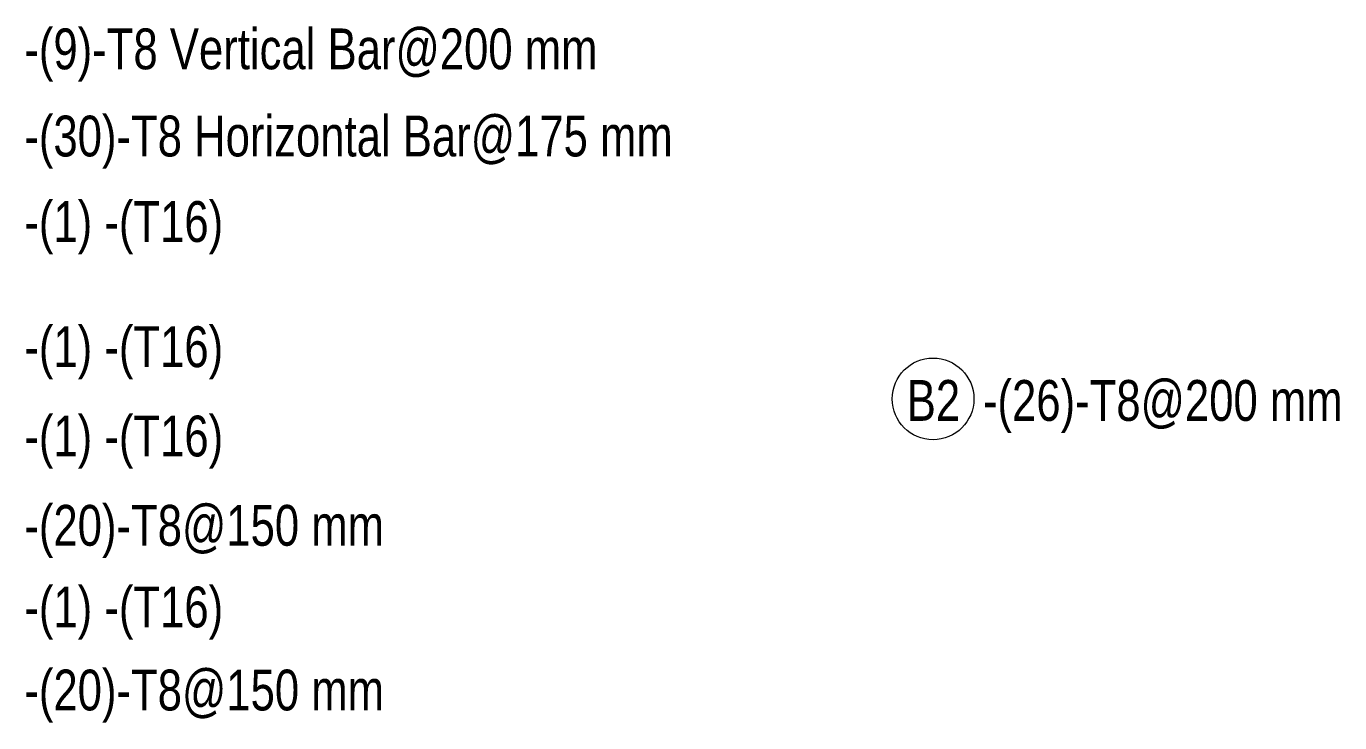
# Model space of a CAD drawing. Header units: millimetres. Extents: x 1454 to 26503, y -2036 to 18825.
# Drawn here: x 21806 to 23818, y 17497 to 18563 of the extents above; entities that cross this region are included whole.
import ezdxf

# ---------------------------------------------------------------- set-up
doc = ezdxf.new("R2010")
doc.units = ezdxf.units.MM
doc.layers.add('S-RBAR-IDEN', color=171, linetype='Continuous', lineweight=9)
doc.styles.add('Nirmala UI Semilight_2', font='NirmalaS.ttf', dxfattribs={"width": 0.8, "height": 62.5})

# ---------------------------------------------------------------- blocks, each defined once
blk = doc.blocks.new('M_Rebar Tag_rfa Dimension - ARROW-793927-Elevation Top 3')
at = {"layer": 'S-RBAR-IDEN'}
blk.add_circle((3644.6, 17992.8), 62.5, dxfattribs=at)

msp = doc.modelspace()

# ---------------------------------------------------------------- block references
at = {"layer": 'S-RBAR-IDEN'}
msp.add_blockref('M_Rebar Tag_rfa Dimension - ARROW-793927-Elevation Top 3', (19550.18111, 0), dxfattribs=at)

# ---------------------------------------------------------------- texts
at = {"layer": 'S-RBAR-IDEN', "char_height": 62.5, "attachment_point": 1, "style": 'Nirmala UI Semilight_2'}
for s, insert, width in [('-(9)-T8 Vertical Bar@200 mm', (21802.93457, 18559.83213), 1071.0545), ('-(30)-T8 Horizontal Bar@175 mm', (21802.93457, 18426.41479), 1208.94475), ('-(1) -(T16)', (21802.93457, 18295.48823), 339.9155), ('-(1) -(T16)', (21802.93457, 18103.87249), 339.9155), ('-(26)-T8@200 mm', (23271.11862, 18021.61721), 676.62425), ('B2', (23154.45579, 18021.61721), 92.99575), ('-(1) -(T16)', (21802.93457, 17967.13646), 339.9155), ('-(20)-T8@150 mm', (21802.93457, 17830.44629), 663.79725), ('-(1) -(T16)', (21802.93457, 17705.44629), 339.9155), ('-(20)-T8@150 mm', (21802.93457, 17578.34861), 663.79725)]:
    msp.add_mtext(s, dxfattribs=dict(at, insert=insert, width=width))

doc.saveas('drawing.dxf')
